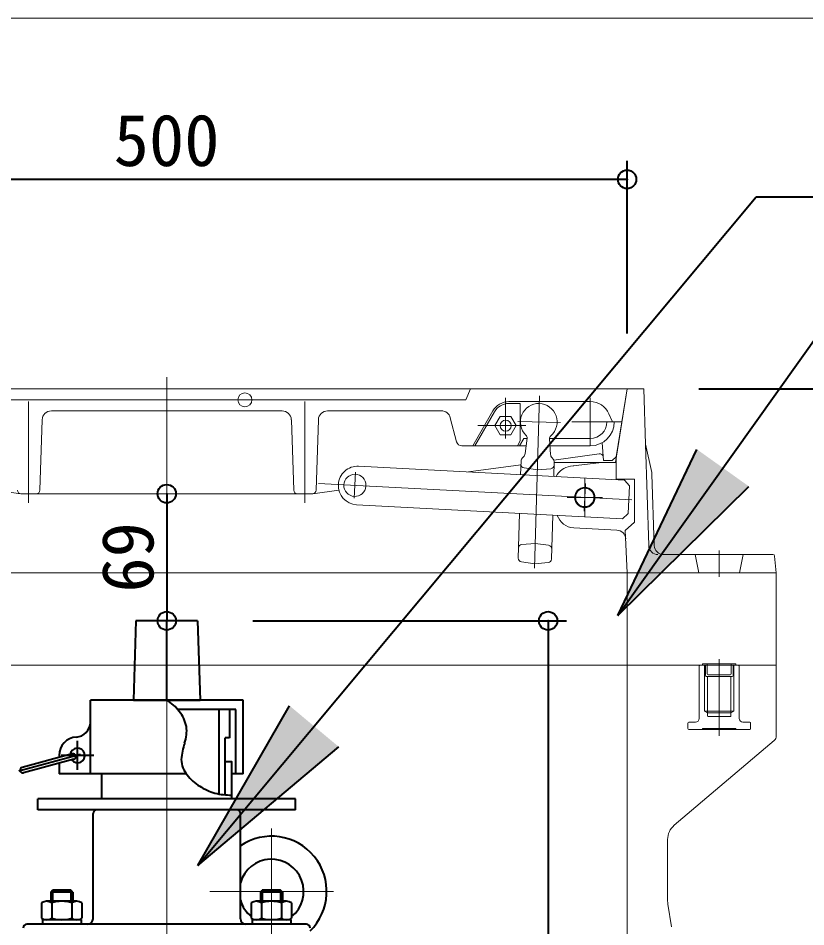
# Model space of a CAD drawing. Units: millimetres at full size, sheet at 1:20. Extents: x -5700 to 5714, y -3160 to 3160.
# Drawn here: x -3538.8 to -3111.1, y 627 to 1120.4 of the extents above; entities that cross this region are included whole.
import ezdxf
from ezdxf.enums import TextEntityAlignment as Align

# ---------------------------------------------------------------- set-up
doc = ezdxf.new("R2010")
doc.units = ezdxf.units.MM
doc.header["$LTSCALE"] = 20
doc.header["$PDMODE"] = 32
doc.header["$PDSIZE"] = 10
for name, color, linetype, lineweight in [('0-5_TEMP01', 3, 'Continuous', 18), ('0-7_躯体', 7, 'Continuous', 9), ('0-9_消火栓', 2, 'Continuous', 40), ('0-C_寸法', 1, 'Continuous', 40)]:
    doc.layers.add(name, color=color, linetype=linetype, lineweight=lineweight)
doc.styles.add('ＭＳ ゴシック', font='')
doc.styles.get('ＭＳ ゴシック').set_extended_font_data('MS Gothic')

msp = doc.modelspace()

# ---------------------------------------------------------------- linework, layer by layer
at = {"layer": '0-5_TEMP01'}
for p, q in [((-4278.67, 1120.37), (1421.34, 1120.37)), ((-3458.13, 925.53), (-3458.13, 769.16)), ((-3274.12, 914.16), (-3274.12, 892.16)), ((-3255.73, 915.31), (-3258.37, 821.77)), ((-3533.13, 912.16), (-3533.13, 857.16)), ((-3383.13, 912.16), (-3383.13, 857.16)), ((-3289.14, 899.16), (-3263.12, 899.16)), ((-3267.43, 901.47), (-3244.28, 900.83)), ((-3356.32, 859.84), (-3355.57, 873.94)), ((-3231.12, 870.66), (-3231.12, 849.67)), ((-3205.62, 858.82), (-3375.77, 867.74)), ((-3231.52, 852.67), (-3230.73, 867.65)), ((-3240.65, 860.16), (-3221.48, 860.16)), ((-3158.12, 831.36), (-3158.12, 816.98)), ((-3458.13, 794.16), (-3458.13, 524.15)), ((-3458.13, 367.16), (-3458.13, 793.16)), ((-3458.12, 367.16), (-3458.12, 793.16)), ((-3401.28, 680.34), (-3401.28, 537.83)), ((-3367.55, 646.2), (-3434.69, 646.2))]:
    msp.add_line(p, q, dxfattribs=at)
at = {"layer": '0-7_躯体'}
for p, q in [((-3716.12, 919.16), (-3200.12, 919.16)), ((-3208.13, 919.16), (-3708.13, 919.16)), ((-3215.74, 919.16), (-3326.07, 919.16)), ((-3295.63, 913.16), (-3293.12, 919.16)), ((-3208.13, 919.15), (-3214.46, 879.16)), ((-3213.99, 882.16), (-3208.13, 919.16)), ((-3199.12, 919.16), (-3208.13, 919.16)), ((-3199.12, 919.16), (-3198.17, 889.16)), ((-3295.63, 913.16), (-3635.62, 913.16)), ((-3228.12, 914.16), (-3228.12, 888.16)), ((-3272.36, 912.16), (-3228.12, 912.16)), ((-3272.36, 911.16), (-3266.12, 911.16)), ((-3266.12, 911.16), (-3266.12, 890.94)), ((-3395.47, 907.16), (-3520.79, 907.16)), ((-3308.98, 907.16), (-3370.79, 907.16)), ((-3304.14, 903.43), (-3300.72, 890.39)), ((-3281.01, 907.16), (-3291.98, 888.16)), ((-3290.83, 888.16), (-3280.14, 906.66)), ((-3268.35, 899.16), (-3271.24, 904.16)), ((-3216.12, 901.16), (-3218.05, 905.55)), ((-3527.06, 864.09), (-3525.79, 902.33)), ((-3389.19, 864.09), (-3390.46, 902.33)), ((-3375.79, 902.33), (-3377.06, 864.09)), ((-3277.02, 894.16), (-3279.9, 899.16)), ((-3271.24, 894.16), (-3268.35, 899.16)), ((-3216.05, 901.16), (-3238.24, 901.16)), ((-3219.12, 901.16), (-3210.98, 901.16)), ((-3277.02, 894.16), (-3271.24, 894.16)), ((-3297.82, 888.16), (-3262.99, 888.16)), ((-3290.83, 888.16), (-3267.73, 888.16)), ((-3267.73, 888.16), (-3266.12, 890.94)), ((-3264.27, 892.16), (-3266.58, 888.16)), ((-3264.27, 892.16), (-3266.58, 888.16)), ((-3264.27, 892.16), (-3262.5, 892.16)), ((-3263.52, 883.93), (-3262.48, 892.28)), ((-3250.3, 892.16), (-3228.12, 892.16)), ((-3249.73, 883.55), (-3250.28, 891.93)), ((-3250.03, 888.16), (-3228.12, 888.16)), ((-3221.7, 889.86), (-3220.99, 880.16)), ((-3198.17, 889.16), (-3196.41, 834)), ((-3198.17, 889.16), (-3194.76, 873.61)), ((-3223.39, 883.87), (-3247.9, 880.45)), ((-3660.86, 879.4), (-3537.47, 862.17)), ((-3265.72, 880.09), (-3265.94, 872.5)), ((-3265.1, 881.49), (-3264.43, 882.12)), ((-3248.91, 881.69), (-3248.28, 881.01)), ((-3247.74, 879.59), (-3247.96, 871.56)), ((-3247.74, 879.16), (-3214.13, 879.16)), ((-3222.12, 879.16), (-3238.9, 877.06)), ((-3216.3, 880.16), (-3220.99, 880.16)), ((-3216.3, 880.15), (-3213.99, 882.16)), ((-3214.13, 870.16), (-3214.13, 881.27)), ((-3209.6, 869.54), (-3353.91, 877.11)), ((-3265.79, 877.94), (-3294.22, 873.98)), ((-3264.05, 876.17), (-3256.86, 875.17)), ((-3256.86, 875.17), (-3249.62, 875.76)), ((-3237.13, 877.28), (-3238.9, 877.06)), ((-3204.12, 870.16), (-3214.13, 870.16)), ((-3206.77, 866.39), (-3209.6, 869.54)), ((-3204.12, 870.16), (-3204.12, 846.78)), ((-3194.64, 872.7), (-3193.41, 834)), ((-3364.66, 864.15), (-3378.78, 862.17)), ((-3207.55, 851.41), (-3206.77, 866.39)), ((-3379.06, 862.16), (-3537.19, 862.16)), ((-3210.71, 848.57), (-3355.01, 856.13)), ((-3266.53, 851.5), (-3267.22, 827.23)), ((-3248.56, 850.55), (-3249.23, 826.73)), ((-3207.55, 851.41), (-3210.71, 848.57)), ((-3237.15, 843.67), (-3213.65, 842.4)), ((-3209.11, 842.16), (-3204.12, 846.78)), ((-3208.13, 819.16), (-3209.11, 842.16)), ((-3265.23, 834.59), (-3257.99, 835.19)), ((-3257.99, 835.19), (-3250.8, 834.18)), ((-3129.03, 829.16), (-3188.41, 829.16)), ((-3171.12, 829.16), (-3169.12, 819.15)), ((-3145.13, 829.16), (-3147.13, 819.16)), ((-3265.5, 825.2), (-3258.31, 824.19)), ((-3258.31, 824.19), (-3251.06, 824.78)), ((-3127.12, 819.15), (-3128.03, 828.26)), ((-3643.89, 819.15), (-3208.13, 819.15)), ((-3127.12, 819.16), (-3208.13, 819.16)), ((-3208.13, 819.15), (-3208.13, 769.16)), ((-3127.12, 819.15), (-3127.12, 769.16)), ((-3167.12, 769.9), (-3149.12, 769.9)), ((-3167.12, 769.9), (-3167.12, 769.16)), ((-3164.62, 769.9), (-3164.62, 764.4)), ((-3158.12, 772.39), (-3158.12, 730.66)), ((-3151.62, 769.9), (-3151.62, 764.4)), ((-3149.12, 769.9), (-3149.12, 769.16)), ((-3789.13, 769.16), (-3458.13, 769.16)), ((-3167.12, 769.16), (-3458.13, 769.16)), ((-3208.13, 769.16), (-3208.13, 569.15)), ((-3168.53, 769.16), (-3169.02, 768.65)), ((-3169.02, 768.65), (-3169.02, 740.15)), ((-3166.12, 769.16), (-3167.12, 769.16)), ((-3166.12, 769.16), (-3166.12, 744.16)), ((-3166.12, 769.16), (-3165.68, 768.88)), ((-3165.62, 768.65), (-3165.62, 763.41)), ((-3150.62, 768.65), (-3150.62, 763.41)), ((-3150.12, 769.16), (-3150.57, 768.88)), ((-3150.12, 769.16), (-3150.12, 744.16)), ((-3150.12, 769.16), (-3149.12, 769.16)), ((-3150.12, 769.16), (-3147.73, 769.16)), ((-3127.12, 769.16), (-3149.12, 769.16)), ((-3147.73, 769.16), (-3147.22, 768.65)), ((-3147.22, 768.65), (-3147.22, 740.15)), ((-3127.12, 769.16), (-3127.12, 730.57)), ((-3165.12, 762.91), (-3151.13, 762.91)), ((-3164.52, 762.91), (-3164.52, 743.15)), ((-3164.12, 763.9), (-3152.12, 763.9)), ((-3151.73, 762.91), (-3151.73, 743.15)), ((-3166.12, 744.16), (-3150.12, 744.16)), ((-3166.12, 744.16), (-3164.52, 743.15)), ((-3164.52, 743.15), (-3164.52, 741.65)), ((-3164.52, 743.15), (-3151.73, 743.15)), ((-3164.03, 741.15), (-3152.22, 741.15)), ((-3150.12, 744.16), (-3151.73, 743.15)), ((-3151.73, 743.15), (-3151.73, 741.65)), ((-3175.18, 737.65), (-3175.18, 734.65)), ((-3171.02, 738.16), (-3174.67, 738.16)), ((-3145.22, 738.16), (-3141.57, 738.16)), ((-3141.08, 737.65), (-3141.08, 734.65)), ((-3174.67, 734.15), (-3141.57, 734.15)), ((-3167.12, 734.65), (-3149.12, 734.65)), ((-3167.12, 734.65), (-3167.12, 734.15)), ((-3149.12, 734.65), (-3149.12, 734.15)), ((-3128.21, 728.26), (-3182.53, 682.16)), ((-3186.12, 674.47), (-3186.12, 640.99)), ((-3185.99, 639.34), (-3183.94, 627.02))]:
    msp.add_line(p, q, dxfattribs=at)
for points in [[(-3279.9, 899.16), (-3277.02, 904.16), (-3271.24, 904.16)], [(-3168.53, 769.16), (-3166.12, 769.16), (-3150.12, 769.16)]]:
    msp.add_lwpolyline(points, dxfattribs=at)
for centre, radius in [((-3415.67, 913.16), 3.81), ((-3274.12, 899.16), 3), ((-3231.12, 860.16), 5.5), ((-3231.12, 860.16), 5.25), ((-3231.12, 860.16), 5)]:
    msp.add_circle(centre, radius, dxfattribs=at)
for centre, radius, start, end in [((-3272.36, 902.16), 10, 90, 150), ((-3272.36, 902.16), 9, 90, 150), ((-3256.12, 901.16), 10, 310.777, 225.984), ((-3228.12, 901.16), 11, 23.556, 90), ((-3520.79, 902.16), 5, 90, 178.091), ((-3395.47, 902.16), 5, 1.909, 90), ((-3370.79, 902.16), 5, 90, 178.091), ((-3308.98, 902.16), 5, 14.744, 90), ((-3228.12, 901.16), 13, 270, 0), ((-3228.12, 901.16), 9, 270, 0), ((-3264.47, 892.53), 2, 352.94, 45.984), ((-3248.29, 892.07), 2, 130.777, 183.821), ((-3297.82, 891.16), 3, 194.744, 270), ((-3266.49, 884.3), 3, 313.38, 352.94), ((-3246.73, 883.75), 3, 183.821, 223.381), ((-3223.12, 881.88), 2, 4.236, 97.945), ((-3263.78, 878.15), 2, 178.381, 262.04), ((-3263.72, 880.04), 2, 133.38, 178.38), ((-3249.73, 879.64), 2, 358.381, 43.381), ((-3354.46, 866.62), 10.5, 87, 177), ((-3249.78, 877.76), 2, 274.721, 358.381), ((-3237.66, 867.14), 10, 97.125, 154.22), ((-3199.64, 872.54), 5, 1.828, 12.381), ((-3355.95, 866.7), 6, 0, 355.198), ((-3537.19, 864.16), 2, 181.909, 270), ((-3529.06, 864.16), 2, 270, 358.091), ((-3387.19, 864.16), 2, 181.909, 270), ((-3379.06, 864.16), 2, 270, 358.091), ((-3354.46, 866.62), 10.5, 177, 267), ((-3236.61, 853.66), 10, 198.853, 266.907), ((-3213.91, 837.41), 5, 2.463, 86.907), ((-3265.07, 832.6), 2, 94.721, 178.38), ((-3251.08, 832.19), 2, 358.38, 82.04), ((-3191.41, 834.16), 5, 181.828, 270), ((-3188.41, 834.16), 5, 181.828, 270), ((-3129.03, 828.16), 1, 5.711, 90), ((-3265.22, 827.17), 2, 178.381, 262.04), ((-3251.22, 826.78), 2, 274.721, 358.381), ((-3166.12, 768.65), 0.5, 0, 90), ((-3150.12, 768.65), 0.5, 90, 180), ((-3165.12, 763.41), 0.5, 180, 270), ((-3164.12, 764.4), 0.5, 180, 270), ((-3152.12, 764.4), 0.5, 270, 0), ((-3151.13, 763.41), 0.5, 270, 0), ((-3171.02, 740.15), 2, 270, 0), ((-3164.03, 741.65), 0.5, 180, 270), ((-3152.22, 741.65), 0.5, 270, 0), ((-3145.22, 740.15), 2, 180, 270), ((-3174.67, 737.65), 0.5, 90, 180), ((-3141.57, 737.65), 0.5, 0, 90), ((-3174.67, 734.65), 0.5, 180, 270), ((-3141.57, 734.65), 0.5, 270, 0), ((-3130.12, 730.57), 3, 309.805, 0), ((-3176.13, 674.47), 10, 129.806, 180), ((-3176.13, 640.99), 10, 180, 189.462)]:
    msp.add_arc(centre, radius, start, end, dxfattribs=at)
at = {"layer": '0-9_消火栓'}
for p, q in [((-3474.87, 793.16), (-3476.2, 750.07)), ((-3441.37, 793.16), (-3474.87, 793.16)), ((-3458.12, 750.15), (-3458.12, 793.16)), ((-3441.37, 793.16), (-3440.05, 750.07)), ((-3441.37, 793.16), (-3440.05, 750.07)), ((-3416.62, 750.07), (-3499.62, 750.07)), ((-3499.62, 710.07), (-3499.62, 750.07)), ((-3476.2, 750.15), (-3440.05, 750.15)), ((-3416.62, 710.07), (-3416.62, 750.07)), ((-3420.62, 745.07), (-3452.16, 745.07)), ((-3429.62, 699.1), (-3429.62, 745.07)), ((-3424.07, 745.07), (-3423.87, 744.87)), ((-3420.62, 710.07), (-3420.62, 745.07)), ((-3423.87, 729.77), (-3423.87, 744.87)), ((-3506.62, 712.21), (-3506.62, 727.93)), ((-3424.07, 729.57), (-3426.37, 729.57)), ((-3426.37, 698.67), (-3426.37, 729.57)), ((-3423.87, 729.77), (-3424.07, 729.57)), ((-3504.99, 720.5), (-3538.5, 711.53)), ((-3509.43, 720.88), (-3536.7, 713.56)), ((-3508.65, 717.98), (-3535.92, 710.67)), ((-3516.62, 720.07), (-3516.62, 718.94)), ((-3516.62, 715.84), (-3516.62, 710.07)), ((-3497.79, 720.07), (-3515.4, 720.07)), ((-3447.47, 710.07), (-3516.62, 710.07)), ((-3493.37, 696.57), (-3493.37, 710.07)), ((-3422.87, 696.57), (-3422.87, 710.07)), ((-3416.62, 710.07), (-3422.87, 710.07)), ((-3388.12, 696.57), (-3528.12, 696.57)), ((-3528.12, 690.57), (-3528.12, 696.57)), ((-3388.12, 690.57), (-3388.12, 696.57)), ((-3388.12, 690.57), (-3528.12, 690.57)), ((-3498.12, 631.38), (-3498.12, 688.57)), ((-3418.12, 631.38), (-3418.12, 688.58)), ((-3521.12, 645.88), (-3520.12, 646.88)), ((-3510.12, 646.88), (-3520.12, 646.88)), ((-3520.12, 646.88), (-3520.12, 640.88)), ((-3509.12, 645.88), (-3510.12, 646.88)), ((-3510.12, 646.88), (-3510.12, 640.88)), ((-3407.28, 645.88), (-3406.28, 646.88)), ((-3396.28, 646.88), (-3406.28, 646.88)), ((-3406.28, 646.88), (-3406.28, 640.88)), ((-3395.28, 645.88), (-3396.28, 646.88)), ((-3396.28, 646.88), (-3396.28, 640.88)), ((-3509.12, 645.88), (-3521.12, 645.88)), ((-3521.12, 645.88), (-3521.12, 640.88)), ((-3509.12, 645.88), (-3509.12, 640.88)), ((-3395.28, 645.88), (-3407.28, 645.88)), ((-3407.28, 645.88), (-3407.28, 640.88)), ((-3395.28, 645.88), (-3395.28, 640.88)), ((-3526.07, 640.08), (-3526.07, 631.67)), ((-3506.91, 640.88), (-3523.34, 640.88)), ((-3520.6, 640.08), (-3520.6, 631.67)), ((-3509.64, 640.08), (-3509.64, 631.67)), ((-3504.17, 640.08), (-3504.17, 631.67)), ((-3412.23, 640.08), (-3412.23, 631.67)), ((-3393.07, 640.88), (-3409.49, 640.88)), ((-3406.75, 640.08), (-3406.75, 631.67)), ((-3395.81, 640.08), (-3395.81, 631.67)), ((-3390.33, 640.08), (-3390.33, 631.67)), ((-3382.27, 628.38), (-3534.12, 628.38)), ((-3525.62, 630.88), (-3525.62, 628.38)), ((-3504.62, 630.88), (-3525.62, 630.88)), ((-3504.62, 630.88), (-3504.62, 628.38)), ((-3411.78, 630.88), (-3411.78, 628.38)), ((-3390.78, 630.88), (-3411.78, 630.88)), ((-3390.78, 630.88), (-3390.78, 628.38))]:
    msp.add_line(p, q, dxfattribs=at)
msp.add_lwpolyline([(-3422.87, 696.57), (-3422.87, 716.57), (-3426.37, 716.57)], dxfattribs=at)
for centre, radius, start, end in [((-3470.34, 729.47), 23.95, 37.406, 59.3274), ((-3466.88, 731.74), 19.82, 11.8299, 38.2819), ((-3507.62, 738.04), 8, 273.185, 0), ((-3466.46, 733.18), 19.16, 340.4894, 7.851), ((-3506.62, 720.07), 10, 93.185, 180), ((-3416.6, 715.52), 33.73, 160.4893, 176.0285), ((-3506.62, 720.07), 4, 217.024, 172.976), ((-3509.03, 719.42), 1.5, 285, 105), ((-3436.18, 718.44), 14.07, 182.4083, 219.6681), ((-3536.31, 712.12), 1.5, 105, 285), ((-3425.77, 726.3), 27.11, 218.3958, 237.7464), ((-3423.96, 728.44), 29.89, 237.0063, 254.5462), ((-3423.87, 729.71), 31.14, 254.9956, 271.8338), ((-3496.12, 688.57), 2, 90, 180), ((-3420.12, 688.57), 2, 0, 90), ((-3401.28, 646.2), 30, 314.427, 124.152), ((-3401.28, 646.2), 17.5, 308.734, 164.233), ((-3401.28, 646.2), 17.5, 195.767, 231.265), ((-3523.34, 635.79), 5.08, 57.419, 122.581), ((-3515.12, 621.75), 19.14, 73.374, 106.626), ((-3506.91, 635.79), 5.08, 57.419, 122.581), ((-3409.49, 635.79), 5.08, 57.419, 122.581), ((-3401.28, 621.75), 19.14, 73.374, 106.626), ((-3393.07, 635.79), 5.08, 57.419, 122.581), ((-3523.34, 635.96), 5.08, 237.419, 302.581), ((-3515.12, 650.01), 19.14, 253.374, 286.626), ((-3506.91, 635.96), 5.08, 237.419, 302.581), ((-3409.49, 635.96), 5.08, 237.419, 302.581), ((-3401.28, 650.01), 19.14, 253.374, 286.626), ((-3393.07, 635.96), 5.08, 237.419, 302.581), ((-3534.12, 626.38), 2, 90, 180), ((-3501.12, 631.38), 3, 270, 0), ((-3415.12, 631.38), 3, 180, 270), ((-3382.28, 626.38), 2, 0, 90)]:
    msp.add_arc(centre, radius, start, end, dxfattribs=at)
at = {"layer": '0-C_寸法'}
for p, q in [((-3208.13, 949.16), (-3208.13, 1042.86)), ((-3208.13, 1032.86), (-3708.13, 1032.86)), ((-3441.17, 660.29), (-3138.12, 1023.41)), ((-3138.12, 1023.41), (-2766.42, 1023.41)), ((-3213.24, 795.99), (-3102.29, 951.74)), ((-3169.12, 919.16), (-2743.15, 919.16)), ((-3169.12, 919.16), (-2839.97, 919.16)), ((-3169.12, 919.16), (-2938.28, 919.16)), ((-3213.24, 795.99), (-3170.24, 886.27)), ((-3213.24, 795.99), (-3141.96, 866.12)), ((-3458.13, 862.16), (-3458.13, 793.16)), ((-3411.37, 793.16), (-3241.04, 793.16)), ((-3251.04, 793.16), (-3251.04, 367.16)), ((-3441.17, 660.29), (-3391.4, 747.02)), ((-3441.17, 660.29), (-3364.74, 724.77))]:
    msp.add_line(p, q, dxfattribs=at)
for p in [(-3208.13, 1032.86), (-3458.13, 862.16), (-3458.13, 793.16), (-3251.04, 793.16)]:
    msp.add_point(p, dxfattribs=at)
for points in [[(-3170.24, 886.27), (-3141.96, 866.12), (-3213.24, 795.99)], [(-3391.4, 747.02), (-3364.74, 724.77), (-3441.17, 660.29)]]:
    msp.add_solid(points, dxfattribs=at)

# ---------------------------------------------------------------- texts
at = {"layer": '0-C_寸法', "style": 'ＭＳ ゴシック'}
msp.add_text('500', height=28.15, dxfattribs=at).set_placement((-3486.93, 1031.65), align=Align.BOTTOM_LEFT)
msp.add_text('69', height=28.15, rotation=90, dxfattribs=at).set_placement((-3456.91, 808.46), align=Align.BOTTOM_LEFT)

doc.saveas('drawing.dxf')
